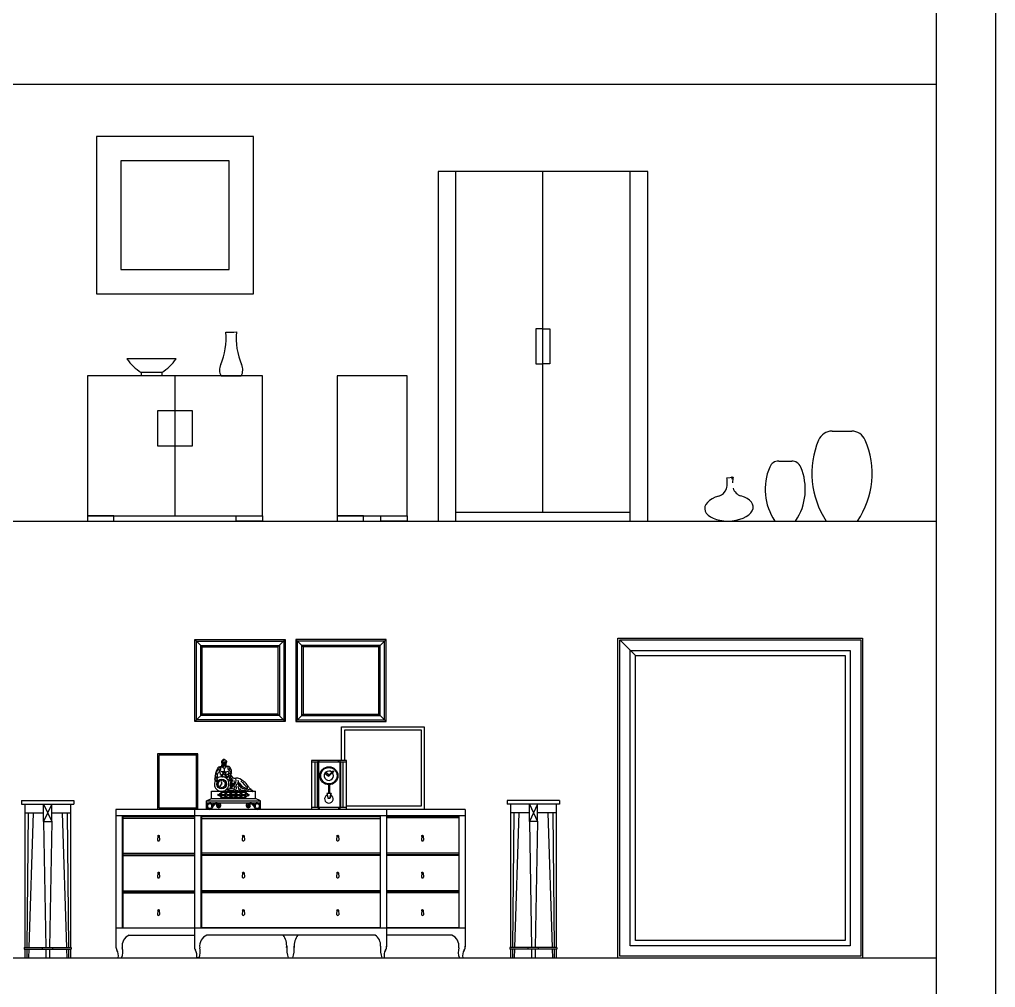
# Model space of a CAD drawing. Header units: inches. Extents: x 6.9 to 49.4, y 11.8 to 36.5.
# Drawn here: x 43.78 to 49.37, y 24.76 to 30.29 of the extents above; entities that cross this region are included whole.
import ezdxf

# ---------------------------------------------------------------- set-up
doc = ezdxf.new("R2010")
doc.units = ezdxf.units.IN
doc.header["$MEASUREMENT"] = 0
doc.layers.add('1', color=1, linetype='Continuous')
doc.layers.add('kadrbm', color=4, linetype='Continuous')

# ---------------------------------------------------------------- blocks, each defined once
blk = doc.blocks.new('kadrbm')
at = {"layer": 'kadrbm', "color": 4}
blk.add_lwpolyline([(0, 0), (0, 24.7972), (21, 24.7972), (21, 0), (0, 0)], close=True, dxfattribs=at)
blk.add_lwpolyline([(20.6631, 0.3257), (20.6631, 24.4603), (0.3369, 24.4603), (0.3369, 0.3257), (20.6631, 0.3257)], dxfattribs=at)

msp = doc.modelspace()

# ---------------------------------------------------------------- linework, layer by layer
at = {"layer": '1'}
for p, q in [((28.702, 29.9239), (49.0282, 29.9239)), ((47.3745, 29.4239), (46.1745, 29.4239)), ((46.1745, 29.4239), (46.1745, 27.4239)), ((46.2745, 29.4239), (46.2745, 27.4239)), ((47.2745, 27.4239), (47.2745, 29.4239)), ((47.3745, 27.4239), (47.3745, 29.4239)), ((44.6753, 28.3524), (44.3935, 28.3524)), ((44.5929, 28.2734), (44.4759, 28.2734)), ((44.4759, 28.2734), (44.4759, 28.2539)), ((44.5929, 28.2734), (44.5929, 28.2539)), ((44.5929, 28.2539), (44.4759, 28.2539)), ((44.9328, 28.2539), (45.0475, 28.2539)), ((48.4301, 27.9384), (48.5421, 27.9384)), ((48.1242, 27.7669), (48.1989, 27.7669)), ((47.8279, 27.671), (47.8629, 27.6747)), ((47.8554, 27.6789), (47.8554, 27.6639)), ((46.2745, 27.4739), (47.2745, 27.4739)), ((28.702, 27.4239), (49.0282, 27.4239)), ((46.1745, 27.4239), (47.3745, 27.4239)), ((44.7829, 26.7456), (45.2999, 26.7456)), ((44.7829, 26.2773), (44.7829, 26.7456)), ((44.825, 26.7036), (44.7829, 26.7456)), ((44.7913, 26.7372), (45.2915, 26.7372)), ((44.7913, 26.2857), (44.7913, 26.7372)), ((44.8166, 26.712), (45.2663, 26.712)), ((44.8166, 26.3109), (44.8166, 26.712)), ((44.825, 26.7036), (45.2579, 26.7036)), ((44.825, 26.3193), (44.825, 26.7036)), ((45.2579, 26.7036), (45.2999, 26.7456)), ((45.2579, 26.7036), (45.2579, 26.3193)), ((45.2663, 26.712), (45.2663, 26.3109)), ((45.2915, 26.7372), (45.2915, 26.2857)), ((45.2999, 26.7456), (45.2999, 26.2773)), ((45.8769, 26.7456), (45.36, 26.7456)), ((45.36, 26.7456), (45.36, 26.2773)), ((45.402, 26.7036), (45.36, 26.7456)), ((45.8685, 26.7372), (45.3684, 26.7372)), ((45.3684, 26.7372), (45.3684, 26.2857)), ((45.8433, 26.712), (45.3936, 26.712)), ((45.3936, 26.712), (45.3936, 26.3109)), ((45.8349, 26.7036), (45.402, 26.7036)), ((45.402, 26.7036), (45.402, 26.3193)), ((45.8349, 26.7036), (45.8769, 26.7456)), ((45.8349, 26.3193), (45.8349, 26.7036)), ((45.8433, 26.3109), (45.8433, 26.712)), ((45.8685, 26.2857), (45.8685, 26.7372)), ((45.8769, 26.2773), (45.8769, 26.7456)), ((47.3041, 26.6539), (47.2141, 26.7439)), ((44.825, 26.3193), (44.7829, 26.2773)), ((45.2579, 26.3193), (44.825, 26.3193)), ((45.2579, 26.3193), (45.2999, 26.2773)), ((45.402, 26.3193), (45.36, 26.2773)), ((45.402, 26.3193), (45.8349, 26.3193)), ((45.8349, 26.3193), (45.8769, 26.2773)), ((45.2999, 26.2773), (44.7829, 26.2773)), ((45.2915, 26.2857), (44.7913, 26.2857)), ((45.2663, 26.3109), (44.8166, 26.3109)), ((45.36, 26.2773), (45.8769, 26.2773)), ((45.3684, 26.2857), (45.8685, 26.2857)), ((45.3936, 26.3109), (45.8433, 26.3109)), ((45.6225, 26.0541), (45.6225, 26.2466)), ((45.6225, 26.2466), (46.095, 26.2466)), ((45.64, 26.0541), (45.64, 26.2291)), ((45.64, 26.2291), (46.0775, 26.2291)), ((46.0775, 26.2291), (46.0775, 25.7916)), ((46.095, 26.2466), (46.095, 25.7741)), ((44.7991, 26.0918), (44.5679, 26.0918)), ((44.5679, 26.0918), (44.5679, 25.7745)), ((44.569, 26.0907), (44.569, 25.7756)), ((44.798, 25.7756), (44.798, 26.0907)), ((44.7991, 25.7745), (44.7991, 26.0918)), ((44.7914, 26.0841), (44.5755, 26.0841)), ((44.5766, 26.083), (44.5766, 25.7833)), ((44.7914, 25.7822), (44.7914, 26.0841)), ((44.937, 26.0396), (44.9401, 26.0367)), ((44.949, 26.0406), (44.9496, 26.0402)), ((44.9609, 26.0453), (44.962, 26.0415)), ((45.6496, 26.0541), (45.4496, 26.0541)), ((45.4496, 26.0541), (45.4496, 25.7741)), ((45.6496, 26.0437), (45.4496, 26.0437)), ((45.47, 26.0437), (45.47, 25.7844)), ((45.4831, 26.0437), (45.4831, 25.7844)), ((45.4874, 26.0437), (45.4874, 26.0541)), ((45.49, 26.0437), (45.49, 25.7844)), ((45.4943, 26.0437), (45.4943, 26.0541)), ((45.6049, 26.0437), (45.6049, 26.0541)), ((45.6118, 26.0541), (45.6118, 25.7741)), ((45.6162, 26.0437), (45.6162, 25.7844)), ((45.6292, 26.0437), (45.6292, 25.7844)), ((45.6496, 25.7741), (45.6496, 26.0541)), ((44.9551, 26.0258), (44.9473, 26.0288)), ((44.9551, 26.0258), (44.9599, 26.0262)), ((45.5304, 25.9872), (45.5256, 25.9813)), ((45.5256, 25.9813), (45.5472, 25.9637)), ((45.552, 25.9696), (45.5304, 25.9872)), ((45.5746, 25.9945), (45.5481, 25.9682)), ((45.5512, 25.9651), (45.5777, 25.9913)), ((45.5777, 25.9913), (45.5746, 25.9945)), ((44.9046, 25.9374), (44.9046, 25.9352)), ((44.9077, 25.9384), (44.9059, 25.9401)), ((44.9059, 25.9401), (44.9063, 25.9358)), ((44.9108, 25.9457), (44.913, 25.9429)), ((44.9373, 25.9697), (44.9334, 25.9695)), ((44.9396, 25.9677), (44.9335, 25.9677)), ((44.9357, 25.9657), (44.9396, 25.9677)), ((44.9438, 25.9615), (44.9405, 25.9601)), ((44.9606, 25.9705), (44.9558, 25.9703)), ((45.5472, 25.9637), (45.552, 25.9696)), ((45.5481, 25.9682), (45.5512, 25.9651)), ((44.8785, 25.8774), (45.1287, 25.8774)), ((44.8785, 25.8355), (44.8785, 25.8774)), ((44.9934, 25.8796), (44.9931, 25.878)), ((44.994, 25.8796), (44.9933, 25.8811)), ((44.9933, 25.8811), (44.9934, 25.8796)), ((44.9942, 25.8781), (44.9941, 25.8794)), ((44.9956, 25.881), (44.9958, 25.8791)), ((44.9972, 25.8791), (44.9956, 25.881)), ((44.9958, 25.8791), (44.9957, 25.8773)), ((44.9973, 25.8781), (44.9972, 25.8791)), ((44.998, 25.8807), (44.9989, 25.879)), ((44.9996, 25.8799), (44.998, 25.8807)), ((44.9989, 25.879), (44.999, 25.8783)), ((45.0007, 25.878), (44.9996, 25.8799)), ((45.0006, 25.8808), (45.0016, 25.8796)), ((45.0021, 25.8801), (45.0006, 25.8808)), ((45.003, 25.8785), (45.0021, 25.8801)), ((45.0046, 25.8782), (45.0039, 25.878)), ((45.0047, 25.8806), (45.0051, 25.8792)), ((45.1014, 25.8784), (45.1013, 25.8797)), ((45.1031, 25.8793), (45.1027, 25.8777)), ((45.1037, 25.8793), (45.103, 25.8808)), ((45.103, 25.8808), (45.1031, 25.8793)), ((45.1038, 25.8777), (45.1037, 25.879)), ((45.1054, 25.8786), (45.1052, 25.8769)), ((45.1068, 25.8785), (45.1054, 25.8806)), ((45.1054, 25.8806), (45.1054, 25.8786)), ((45.1122, 25.8812), (45.1062, 25.8841)), ((45.1069, 25.8776), (45.1068, 25.8785)), ((45.1093, 25.8792), (45.1077, 25.8801)), ((45.1077, 25.8801), (45.1085, 25.8784)), ((45.1085, 25.8784), (45.1086, 25.8776)), ((45.1103, 25.8773), (45.1093, 25.8792)), ((45.1118, 25.8793), (45.1104, 25.8801)), ((45.1104, 25.8801), (45.1112, 25.8788)), ((45.1126, 25.8777), (45.1118, 25.8793)), ((45.1141, 25.8773), (45.1135, 25.8771)), ((45.1144, 25.8796), (45.1148, 25.8783)), ((45.1287, 25.8355), (45.1287, 25.8774)), ((45.5466, 25.915), (45.5466, 25.8639)), ((45.5526, 25.915), (45.5526, 25.8639)), ((43.7899, 25.8241), (44.0899, 25.8241)), ((43.7899, 25.8241), (43.7899, 25.8041)), ((44.0899, 25.8241), (44.0899, 25.8041)), ((44.8486, 25.8233), (44.8785, 25.8355)), ((44.8486, 25.8233), (45.1586, 25.8233)), ((44.8486, 25.7741), (44.8486, 25.8233)), ((44.8486, 25.8116), (45.1586, 25.8116)), ((44.8785, 25.8355), (45.1287, 25.8355)), ((44.9313, 25.8586), (44.9551, 25.8586)), ((44.9314, 25.8536), (44.9552, 25.8536)), ((44.9648, 25.8586), (44.9839, 25.8586)), ((44.9648, 25.8536), (44.984, 25.8536)), ((44.989, 25.8586), (45.0175, 25.8586)), ((44.9891, 25.8536), (45.0174, 25.8536)), ((45.0224, 25.8536), (45.0417, 25.8536)), ((45.0226, 25.8586), (45.0416, 25.8586)), ((45.0513, 25.8536), (45.0751, 25.8536)), ((45.0514, 25.8586), (45.0752, 25.8586)), ((45.1586, 25.8233), (45.1287, 25.8355)), ((45.1586, 25.7741), (45.1586, 25.8233)), ((45.5619, 25.8639), (45.5373, 25.8639)), ((45.5373, 25.8639), (45.5448, 25.8356)), ((45.5545, 25.8356), (45.5448, 25.8356)), ((45.5593, 25.8619), (45.5525, 25.8361)), ((45.5619, 25.8639), (45.5545, 25.8356)), ((46.8699, 25.8241), (46.5699, 25.8241)), ((46.5699, 25.8241), (46.5699, 25.8041)), ((46.8699, 25.8241), (46.8699, 25.8041)), ((43.7899, 25.8041), (44.0899, 25.8041)), ((43.8099, 25.8041), (43.8099, 24.9841)), ((43.8099, 25.7541), (43.917, 25.7541)), ((43.829, 25.7541), (43.8207, 24.9841)), ((43.8571, 25.7541), (43.8323, 24.9841)), ((43.917, 25.7041), (43.917, 25.8041)), ((43.9629, 25.8041), (43.917, 25.7041)), ((43.917, 25.8041), (43.9629, 25.7041)), ((43.9629, 25.7041), (43.9629, 25.8041)), ((43.9629, 25.7541), (44.0699, 25.7541)), ((44.0227, 25.7541), (44.0475, 24.9841)), ((44.0509, 25.7541), (44.0591, 24.9841)), ((44.0699, 25.8041), (44.0699, 24.9841)), ((46.3299, 25.7741), (44.3299, 25.7741)), ((44.3299, 25.7741), (44.3299, 24.9876)), ((44.5755, 25.7822), (44.7914, 25.7822)), ((44.7799, 25.7741), (44.7799, 24.9876)), ((45.6496, 25.7844), (45.4496, 25.7844)), ((45.4874, 25.7844), (45.4874, 25.7741)), ((45.4943, 25.7844), (45.4943, 25.7741)), ((45.6049, 25.7844), (45.6049, 25.7741)), ((46.0775, 25.7916), (45.6496, 25.7916)), ((45.8799, 25.7741), (45.8799, 24.9876)), ((46.3299, 25.7741), (46.3299, 24.9876)), ((46.8699, 25.8041), (46.5699, 25.8041)), ((46.5899, 25.8041), (46.5899, 24.9841)), ((46.697, 25.7541), (46.5899, 25.7541)), ((46.609, 25.7541), (46.6007, 24.9841)), ((46.6371, 25.7541), (46.6123, 24.9841)), ((46.697, 25.7041), (46.697, 25.8041)), ((46.697, 25.8041), (46.7429, 25.7041)), ((46.7429, 25.8041), (46.697, 25.7041)), ((46.7429, 25.7041), (46.7429, 25.8041)), ((46.8499, 25.7541), (46.7429, 25.7541)), ((46.8027, 25.7541), (46.8275, 24.9841)), ((46.8309, 25.7541), (46.8391, 24.9841)), ((46.8499, 25.8041), (46.8499, 24.9841)), ((43.917, 25.7041), (43.9287, 24.9841)), ((43.917, 25.7041), (43.9629, 25.7041)), ((43.9629, 25.7041), (43.9512, 24.9841)), ((46.3299, 25.7371), (44.3299, 25.7371)), ((44.3669, 25.7371), (44.3669, 25.0941)), ((44.3699, 25.7341), (44.3699, 25.0971)), ((44.3699, 25.7341), (44.7799, 25.7341)), ((44.7799, 25.7221), (44.3699, 25.7221)), ((44.8169, 25.7371), (44.8169, 25.0941)), ((44.8199, 25.7341), (44.8199, 25.0971)), ((44.8199, 25.7341), (45.8399, 25.7341)), ((44.8199, 25.7221), (45.8399, 25.7221)), ((45.8429, 25.7371), (45.8429, 25.0941)), ((45.8799, 25.7341), (46.2899, 25.7341)), ((46.2899, 25.7251), (45.8799, 25.7251)), ((46.2929, 25.7371), (46.2929, 25.0941)), ((46.697, 25.7041), (46.7087, 24.9841)), ((46.7429, 25.7041), (46.697, 25.7041)), ((46.7429, 25.7041), (46.7312, 24.9841)), ((44.5709, 25.6224), (44.569, 25.5972)), ((44.5789, 25.6224), (44.5808, 25.5975)), ((45.0559, 25.6224), (45.054, 25.5972)), ((45.0639, 25.6224), (45.0658, 25.5975)), ((45.5959, 25.6224), (45.594, 25.5975)), ((45.6039, 25.6224), (45.6058, 25.5972)), ((46.0809, 25.6224), (46.079, 25.5975)), ((46.0889, 25.6224), (46.0908, 25.5972)), ((44.3699, 25.5227), (44.7799, 25.5227)), ((44.3699, 25.5137), (44.7799, 25.5137)), ((44.3699, 25.5107), (44.7799, 25.5107)), ((45.8399, 25.5227), (44.8199, 25.5227)), ((45.8399, 25.5137), (44.8199, 25.5137)), ((45.8399, 25.5107), (44.8199, 25.5107)), ((46.2899, 25.5227), (45.8799, 25.5227)), ((46.2899, 25.5137), (45.8799, 25.5137)), ((46.2899, 25.5107), (45.8799, 25.5107)), ((44.5709, 25.4111), (44.569, 25.3858)), ((44.5789, 25.4111), (44.5808, 25.3862)), ((45.0559, 25.4111), (45.054, 25.3858)), ((45.0639, 25.4111), (45.0658, 25.3862)), ((45.5959, 25.4111), (45.594, 25.3862)), ((45.6039, 25.4111), (45.6058, 25.3858)), ((46.0809, 25.4111), (46.079, 25.3862)), ((46.0889, 25.4111), (46.0908, 25.3858)), ((44.3699, 25.3084), (44.7799, 25.3084)), ((45.8399, 25.3084), (44.8199, 25.3084)), ((46.2899, 25.3084), (45.8799, 25.3084)), ((44.3699, 25.2994), (44.7799, 25.2994)), ((44.3699, 25.2964), (44.7799, 25.2964)), ((45.8399, 25.2994), (44.8199, 25.2994)), ((45.8399, 25.2964), (44.8199, 25.2964)), ((46.2899, 25.2994), (45.8799, 25.2994)), ((46.2899, 25.2964), (45.8799, 25.2964)), ((44.5709, 25.1967), (44.569, 25.1715)), ((44.5789, 25.1967), (44.5808, 25.1719)), ((45.0559, 25.1967), (45.054, 25.1715)), ((45.0639, 25.1967), (45.0658, 25.1719)), ((45.5959, 25.1967), (45.594, 25.1719)), ((45.6039, 25.1967), (45.6058, 25.1715)), ((46.0809, 25.1967), (46.079, 25.1719)), ((46.0889, 25.1967), (46.0908, 25.1715)), ((46.3299, 25.0941), (44.3299, 25.0941)), ((44.3699, 25.0971), (44.7799, 25.0971)), ((45.8399, 25.0971), (44.8199, 25.0971)), ((46.2899, 25.0971), (45.8799, 25.0971)), ((44.407, 25.0541), (44.7799, 25.0541)), ((45.8148, 25.0541), (44.8508, 25.0541)), ((46.2528, 25.0541), (45.8799, 25.0541)), ((43.8049, 24.9841), (44.0749, 24.9841)), ((43.8049, 24.9841), (43.8049, 24.9741)), ((43.8049, 24.9741), (44.0749, 24.9741)), ((43.8099, 24.9741), (43.8099, 24.9241)), ((43.8206, 24.9741), (43.8199, 24.9241)), ((43.8319, 24.9741), (43.8299, 24.9241)), ((43.9099, 24.9741), (43.9099, 24.9841)), ((43.9289, 24.9741), (43.9299, 24.9241)), ((43.951, 24.9741), (43.9499, 24.9241)), ((43.9699, 24.9741), (43.9699, 24.9841)), ((44.0479, 24.9741), (44.0499, 24.9241)), ((44.0593, 24.9741), (44.0599, 24.9241)), ((44.0699, 24.9741), (44.0699, 24.9241)), ((44.0749, 24.9841), (44.0749, 24.9741)), ((46.8549, 24.9841), (46.5849, 24.9841)), ((46.5849, 24.9841), (46.5849, 24.9741)), ((46.8549, 24.9741), (46.5849, 24.9741)), ((46.5899, 24.9741), (46.5899, 24.9241)), ((46.6006, 24.9741), (46.5999, 24.9241)), ((46.6119, 24.9741), (46.6099, 24.9241)), ((46.6899, 24.9741), (46.6899, 24.9841)), ((46.7089, 24.9741), (46.7099, 24.9241)), ((46.731, 24.9741), (46.7299, 24.9241)), ((46.7499, 24.9741), (46.7499, 24.9841)), ((46.8279, 24.9741), (46.8299, 24.9241)), ((46.8393, 24.9741), (46.8399, 24.9241)), ((46.8499, 24.9741), (46.8499, 24.9241)), ((46.8549, 24.9841), (46.8549, 24.9741)), ((28.702, 24.9239), (49.0282, 24.9239)), ((44.8068, 24.9241), (44.7932, 24.9239))]:
    msp.add_line(p, q, dxfattribs=at)
for points in [[(44.2187, 28.7239), (45.1187, 28.7239), (45.1187, 29.6239), (44.2187, 29.6239)], [(44.3587, 28.8639), (44.9787, 28.8639), (44.9787, 29.4839), (44.3587, 29.4839)], [(46.7345, 28.3239), (46.7745, 28.3239), (46.7745, 28.5239), (46.7345, 28.5239)], [(46.8145, 28.3239), (46.7745, 28.3239), (46.7745, 28.5239), (46.8145, 28.5239)], [(44.1687, 27.4539), (45.1687, 27.4539), (45.1687, 28.2539), (44.1687, 28.2539)], [(45.9978, 28.2539), (45.5978, 28.2539), (45.5978, 27.4539), (45.9978, 27.4539)], [(44.5687, 27.8539), (44.7687, 27.8539), (44.7687, 28.0539), (44.5687, 28.0539)], [(44.1687, 27.4239), (44.3187, 27.4239), (44.3187, 27.4539), (44.1687, 27.4539)], [(45.1687, 27.4239), (45.0187, 27.4239), (45.0187, 27.4539), (45.1687, 27.4539)], [(45.5978, 27.4239), (45.7478, 27.4239), (45.7478, 27.4539), (45.5978, 27.4539)], [(45.9978, 27.4239), (45.8478, 27.4239), (45.8478, 27.4539), (45.9978, 27.4539)], [(44.9171, 25.9186), (44.9161, 25.9204), (44.9141, 25.9204), (44.9131, 25.9186), (44.9141, 25.9169), (44.9161, 25.9169)], [(44.9193, 25.928), (44.9193, 25.93), (44.9176, 25.931), (44.9159, 25.93), (44.9159, 25.928), (44.9176, 25.927)], [(44.9259, 25.9351), (44.9269, 25.9368), (44.9259, 25.9385), (44.9239, 25.9385), (44.9229, 25.9368), (44.9239, 25.9351)], [(44.9352, 25.9378), (44.9369, 25.9388), (44.9369, 25.9408), (44.9352, 25.9418), (44.9335, 25.9408), (44.9335, 25.9388)], [(44.9446, 25.9356), (44.9466, 25.9356), (44.9476, 25.9374), (44.9466, 25.9391), (44.9446, 25.9391), (44.9436, 25.9374)], [(44.9516, 25.929), (44.9533, 25.928), (44.9551, 25.929), (44.9551, 25.931), (44.9533, 25.932), (44.9516, 25.931)], [(44.9544, 25.9198), (44.9554, 25.9181), (44.9574, 25.9181), (44.9584, 25.9198), (44.9574, 25.9215), (44.9554, 25.9215)], [(44.9199, 25.9094), (44.9182, 25.9104), (44.9164, 25.9094), (44.9164, 25.9074), (44.9182, 25.9064), (44.9199, 25.9074)], [(44.9269, 25.9028), (44.9249, 25.9028), (44.9239, 25.901), (44.9249, 25.8993), (44.9269, 25.8993), (44.9279, 25.901)], [(44.9363, 25.9006), (44.9346, 25.8996), (44.9346, 25.8976), (44.9363, 25.8966), (44.9381, 25.8976), (44.9381, 25.8996)], [(44.9456, 25.9033), (44.9446, 25.9016), (44.9456, 25.8999), (44.9476, 25.8999), (44.9486, 25.9016), (44.9476, 25.9033)], [(44.9522, 25.9104), (44.9522, 25.9084), (44.9539, 25.9074), (44.9556, 25.9084), (44.9556, 25.9104), (44.9539, 25.9114)]]:
    msp.add_lwpolyline(points, close=True, dxfattribs=at)
for points in [[(46.7745, 27.4739), (46.7745, 29.4239)], [(44.6687, 28.2539), (44.6687, 27.4539)], [(47.2041, 24.9239), (47.2041, 26.7539), (48.6041, 26.7539), (48.6041, 24.9239)], [(48.5941, 24.9339), (47.2141, 24.9339), (47.2141, 26.7439), (48.5941, 26.7439), (48.5941, 24.9339)], [(48.5341, 24.9939), (47.2741, 24.9939), (47.2741, 26.6839), (48.5341, 26.6839), (48.5341, 24.9939)], [(48.5041, 25.0239), (47.3041, 25.0239), (47.3041, 26.6539), (48.5041, 26.6539), (48.5041, 25.0239)]]:
    msp.add_lwpolyline(points, dxfattribs=at)
msp.add_lwpolyline([(45.0211, 28.5065, 0.131083), (45.0498, 28.3187)], format="xyb", dxfattribs=at)
for centre, radius in [((44.9558, 26.0388), 0.00068), ((44.9613, 26.0391), 0.00068), ((45.5496, 25.9666), 0.0516), ((45.5496, 25.9666), 0.0466), ((44.9358, 25.9192), 0.0282), ((44.9358, 25.9192), 0.0262), ((44.9358, 25.9192), 0.00142), ((45.0032, 25.8565), 0.0194), ((45.0032, 25.8565), 0.0144), ((45.0609, 25.8565), 0.0194), ((44.5749, 25.6224), 0.00402), ((45.0599, 25.6224), 0.00402), ((45.5999, 25.6224), 0.00402), ((46.0849, 25.6224), 0.00402), ((44.5749, 25.4111), 0.00402), ((45.0599, 25.4111), 0.00402), ((45.5999, 25.4111), 0.00402), ((46.0849, 25.4111), 0.00402), ((44.5749, 25.1967), 0.00402), ((45.0599, 25.1967), 0.00402), ((45.5999, 25.1967), 0.00402), ((46.0849, 25.1967), 0.00402)]:
    msp.add_circle(centre, radius, dxfattribs=at)
for centre, radius, start, end in [((44.5928, 28.4664), 0.3685, 336.3704, 5.8758), ((44.9664, 29.1348), 0.6307, 269.3686, 274.9799), ((44.633, 28.5198), 0.2922, 214.9358, 237.4604), ((44.4357, 28.5198), 0.2922, 302.5396, 325.0642), ((44.9919, 28.2885), 0.0685, 153.8185, 210.2796), ((44.9884, 28.2885), 0.0685, 329.7204, 26.1815), ((48.4301, 27.8542), 0.0841, 90, 156.8549), ((48.5421, 27.8542), 0.0841, 23.1451, 90), ((48.8003, 27.696), 0.4867, 156.8549, 213.9903), ((48.172, 27.696), 0.4867, 326.0097, 23.1451), ((48.1242, 27.7108), 0.0561, 90, 156.8549), ((48.1989, 27.7108), 0.0561, 23.1451, 90), ((48.371, 27.6053), 0.3245, 156.8549, 213.9903), ((47.9521, 27.6053), 0.3245, 326.0097, 23.1451), ((47.2414, 27.6106), 0.5896, 3.2482, 5.8758), ((48.449, 27.6106), 0.5896, 173.7579, 176.8464), ((47.7645, 27.6284), 0.064, 285.635, 341.4289), ((47.7342, 27.6386), 0.096, 341.4289, 3.2482), ((47.9253, 27.6292), 0.064, 195.5612, 254.3835), ((44.8951, 26.0382), 0.0435, 330.9983, 355.4527), ((44.896, 26.0339), 0.0434, 334.1797, 1.669), ((44.9501, 26.045), 0.0145, 90.1651, 222.4661), ((44.8823, 26.0354), 0.0578, 339.2081, 1.278), ((44.9518, 26.0396), 0.0148, 101.4263, 182.5158), ((44.9638, 26.012), 0.0342, 84.6581, 139.431), ((44.8635, 26.0354), 0.0777, 344.318, 1.4574), ((44.8656, 26.0351), 0.0777, 344.318, 3.1133), ((44.9457, 26.0373), 0.0019, 122.3391, 247.2313), ((44.9494, 26.0539), 0.00676, 1.5658, 140.4876), ((44.9447, 26.0374), 0.00159, 269.9859, 83.6476), ((44.9467, 26.036), 0.0019, 122.3391, 92.3502), ((44.9479, 26.0333), 0.00252, 141.4413, 242.2203), ((44.949, 26.0351), 0.00297, 160.5446, 227.5497), ((44.9532, 26.0427), 0.0104, 228.7029, 246.1381), ((44.9493, 26.0352), 0.0019, 122.3391, 247.2313), ((44.9496, 26.038), 0.00159, 131.7518, 247.1884), ((44.9503, 26.0312), 0.0019, 122.3391, 92.3502), ((44.9544, 26.027), 0.0146, 82.9789, 111.6968), ((44.9527, 26.0326), 0.00831, 62.4908, 112.5186), ((44.9515, 26.0423), 0.00402, 278.0308, 303.2538), ((44.955, 26.0521), 0.014, 258.2981, 273.5401), ((44.9554, 26.0365), 0.00303, 81.9625, 124.3218), ((44.9646, 26.0612), 0.0214, 246.8742, 250.1453), ((44.9517, 26.0411), 0.0145, 19.2971, 70.991), ((44.9581, 26.0346), 0.000695, 87.6426, 208.6844), ((44.9581, 26.0349), 0.000911, 224.6063, 315.0802), ((44.9676, 26.0345), 0.0098, 167.0457, 176.2037), ((44.9745, 26.0438), 0.0169, 192.0406, 205.3552), ((44.915, 26.0195), 0.0486, 20.8709, 25.5867), ((44.9596, 26.0317), 0.00268, 84.6991, 108.0009), ((44.9499, 26.0602), 0.0214, 295.7383, 299.0095), ((44.9609, 26.0368), 0.00303, 81.9625, 120.2342), ((44.964, 26.0333), 0.00831, 103.3785, 123.3928), ((44.9605, 26.0524), 0.014, 267.0184, 273.5401), ((44.9597, 26.0338), 0.000606, 34.6253, 78.2981), ((44.9635, 26.0273), 0.0146, 96.2203, 102.9048), ((44.9363, 26.0376), 0.0262, 338.7651, 356.1724), ((44.9603, 26.0345), 0.00104, 338.7888, 18.4767), ((44.9587, 26.0365), 0.00387, 349.4834, 35.6274), ((44.9719, 26.04), 0.00999, 171.8365, 183.6661), ((44.9456, 25.9725), 0.0459, 159.9921, 179.5969), ((44.9417, 25.977), 0.0401, 151.735, 169.7698), ((44.9379, 25.9748), 0.0343, 135.2609, 165.9542), ((44.9082, 25.9803), 0.00363, 175.9839, 308.6942), ((44.8231, 26.0594), 0.1046, 322.7037, 326.9274), ((44.9297, 25.9692), 0.0207, 156.3297, 182.7907), ((44.8797, 26.0092), 0.0457, 311.3494, 334.1774), ((44.9247, 26.0033), 0.0139, 88.913, 195.3352), ((44.9076, 26.015), 0.0145, 293.4708, 323.3116), ((44.9108, 26.0054), 0.0099, 343.6065, 19.5248), ((44.9402, 26.0043), 0.0201, 184.7873, 220.4158), ((44.9211, 26.0147), 0.00309, 266.992, 326.1539), ((44.9391, 26.0111), 0.0186, 205.7227, 232.4954), ((44.9212, 26.0227), 0.0101, 283.869, 309.9013), ((44.9471, 25.9886), 0.0229, 174.5269, 207.6379), ((44.8869, 26.0146), 0.0448, 327.4677, 4.2033), ((44.9147, 26.0822), 0.0658, 278.9473, 290.2336), ((44.9311, 25.9953), 0.00735, 213.5521, 214.8618), ((44.986, 26.0015), 0.0637, 200.5703, 213.324), ((44.9289, 26.0162), 0.00084, 3.3926, 156.268), ((44.9461, 26.2001), 0.1846, 264.9379, 265.5216), ((44.9437, 26.0184), 0.0286, 242.8421, 280.4964), ((44.9454, 25.973), 0.0122, 65.2703, 121.4671), ((44.9511, 26.0215), 0.0118, 189.6419, 358.4214), ((44.945, 25.9684), 0.00963, 71.8948, 121.5141), ((44.9233, 26.0186), 0.0191, 347.5053, 9.2282), ((44.9718, 26.0309), 0.0284, 184.2372, 210.5508), ((44.9478, 26.0277), 0.00111, 177.5428, 92.4089), ((44.9516, 26.0281), 0.00297, 160.5446, 227.5497), ((44.9509, 26.0265), 0.00111, 177.5428, 92.4089), ((44.9094, 26.0006), 0.0428, 347.773, 7.2438), ((44.9551, 25.9704), 0.00755, 41.1661, 119.9245), ((44.9544, 26.0266), 0.00297, 160.5446, 227.5497), ((44.9554, 25.9743), 0.00755, 41.1661, 119.9245), ((44.9556, 25.9702), 0.0148, 64.411, 102.507), ((44.9555, 26.0269), 0.00111, 177.5428, 92.4089), ((44.9613, 26.0077), 0.0184, 248.9858, 306.3939), ((44.9632, 26.0122), 0.0198, 103.0347, 114.4796), ((44.9563, 26.0265), 0.00111, 177.5428, 92.4089), ((44.957, 26.0433), 0.0136, 263.8435, 278.027), ((44.9601, 25.9841), 0.0465, 91.3538, 95.2891), ((44.9153, 26.0157), 0.0433, 2.2608, 13.445), ((44.9591, 26.0319), 0.000443, 221.127, 329.5254), ((44.9601, 26.0272), 0.00111, 177.5428, 105.8147), ((44.9769, 26.0862), 0.0658, 254.1988, 265.4301), ((44.9581, 26.0281), 0.00263, 312.9753, 3.881), ((44.9612, 26.026), 0.00111, 177.5428, 92.4089), ((44.9956, 26.0145), 0.0252, 170.1522, 220.7162), ((44.9448, 26.2), 0.1846, 278.0559, 279.2491), ((44.973, 26.0068), 0.0139, 349.0422, 95.4644), ((45.0086, 25.9773), 0.035, 144.4558, 195.8313), ((44.9753, 26.0179), 0.00084, 27.919, 180.7944), ((44.9989, 25.9733), 0.0235, 155.1276, 177.7835), ((44.9834, 25.9964), 0.00687, 106.12, 166.5581), ((44.9891, 26.0197), 0.0145, 221.0658, 250.9065), ((44.9527, 25.9817), 0.0343, 335.7159, 6.4091), ((45.0003, 25.9958), 0.0145, 184.9698, 214.8105), ((44.9511, 25.9858), 0.0401, 331.9003, 349.9351), ((44.9722, 25.9952), 0.0196, 331.666, 40.6486), ((45.0955, 25.9892), 0.1046, 181.354, 185.5777), ((45.5496, 25.9666), 0.0266, 149.0484, 39.9334), ((45.5496, 25.9666), 0.0266, 49.4887, 132.6307), ((44.9358, 25.9192), 0.0418, 151.4306, 129.306), ((44.9007, 25.9455), 0.00421, 170.3838, 208.922), ((44.8738, 25.951), 0.0233, 348.1205, 358.6295), ((57.2087, 23.616), 12.5308, 169.23115, 169.26929), ((44.8865, 25.9362), 0.0128, 16.8252, 34.8832), ((45.0227, 25.9499), 0.1251, 173.1613, 178.9108), ((44.907, 25.9676), 0.00897, 143.9723, 196.7763), ((44.8921, 25.9589), 0.00874, 17.4573, 44.1869), ((44.9011, 25.9403), 0.00228, 191.0725, 266.1456), ((44.887, 25.9283), 0.0198, 27.3677, 51.8152), ((44.9652, 25.9685), 0.0652, 186.1685, 196.6923), ((44.9145, 25.9443), 0.014, 186.852, 199.8994), ((44.9101, 25.9527), 0.0173, 237.9577, 245.358), ((44.9006, 25.9368), 0.00278, 38.1547, 74.9551), ((44.902, 25.9377), 0.00119, 319.8586, 42.6067), ((44.9052, 25.9361), 0.00116, 235.5445, 334.1201), ((44.9162, 25.9479), 0.0099, 209.1862, 241.8551), ((44.9222, 25.9494), 0.0159, 203.4896, 222.7926), ((44.9358, 25.9694), 0.0419, 227.7544, 230.7469), ((44.9245, 25.9486), 0.0175, 153.0681, 157.1882), ((44.8952, 25.9469), 0.0157, 355.5092, 32.6317), ((44.9982, 25.9318), 0.0927, 161.3237, 165.4056), ((44.8918, 25.9685), 0.02, 329.4199, 18.6559), ((44.8565, 25.9022), 0.0677, 34.1421, 39.1943), ((44.909, 25.9382), 0.0013, 283.579, 13.9263), ((44.9115, 25.9429), 0.00156, 282.4415, 359.8764), ((44.9341, 25.9686), 0.00116, 130.8442, 229.4198), ((44.9585, 25.9306), 0.0419, 123.054, 126.0466), ((44.9351, 25.9644), 0.0013, 178.8787, 269.2259), ((44.9505, 25.9254), 0.016, 158.9929, 197.687), ((44.951, 25.926), 0.0403, 102.7617, 113.0927), ((44.9208, 25.9249), 0.016, 344.0907, 22.7848), ((44.9372, 25.9795), 0.00881, 269.0337, 305.8828), ((44.933, 25.989), 0.0198, 282.6674, 307.1148), ((44.9445, 25.9557), 0.0099, 104.4859, 137.1548), ((44.9507, 25.9605), 0.0173, 133.2573, 140.6577), ((44.9383, 25.9721), 0.00119, 215.1583, 297.9063), ((44.9154, 26.0251), 0.0677, 289.4418, 294.4939), ((44.996, 25.9888), 0.0601, 197.2931, 198.1449), ((44.941, 25.9723), 0.00228, 86.3721, 161.4453), ((44.9378, 25.9736), 0.00278, 293.4544, 330.2547), ((44.9409, 25.9616), 0.00156, 177.7411, 255.176), ((44.9415, 25.9583), 0.014, 82.1516, 95.1991), ((44.9116, 26.036), 0.0789, 291.4161, 291.636), ((44.9407, 25.9874), 0.0128, 272.1248, 290.1829), ((44.9489, 25.9764), 0.0157, 250.8089, 287.9313), ((44.9462, 25.9713), 0.00421, 65.6835, 104.2216), ((44.9583, 25.996), 0.0233, 243.4201, 253.9292), ((39.5696, 14.6574), 12.5308, 64.5308, 64.56894), ((44.9431, 25.9475), 0.0175, 48.3677, 52.4878), ((44.9612, 26.0064), 0.0462, 261.9314, 278.5356), ((44.9566, 25.9674), 0.000599, 220.1781, 57.1062), ((44.9652, 26.0251), 0.061, 264.9197, 281.0946), ((44.9735, 25.9459), 0.0278, 107.5678, 117.6989), ((44.9761, 25.9424), 0.0319, 93.5735, 118.4291), ((44.9785, 25.9456), 0.0145, 84.9682, 157.4027), ((44.9607, 26.7304), 0.7697, 270.5513, 271.8113), ((44.9616, 25.9694), 0.0137, 351.9195, 353.0212), ((44.9655, 25.9619), 0.0285, 289.8066, 344.0966), ((45.0056, 25.9313), 0.032, 117.3009, 160.4098), ((44.9917, 25.9728), 0.0162, 187.644, 201.0378), ((44.9798, 25.9701), 0.00415, 274.9294, 4.7067), ((45.0839, 25.9049), 0.1011, 152.8181, 178.3594), ((44.5218, 26.0797), 0.4968, 338.6689, 344.4331), ((44.9386, 25.935), 0.0629, 316.9187, 352.2692), ((44.9417, 25.9762), 0.0459, 340.7548, 353.242), ((45.0133, 25.9774), 0.0254, 194.1101, 273.8611), ((44.974, 25.9291), 0.035, 302.4832, 17.115), ((44.9767, 25.9389), 0.0417, 311.7418, 16.1352), ((45.0202, 25.9028), 0.0496, 53.345, 107.4259), ((45.0607, 25.9034), 0.0429, 156.267, 196.9947), ((45.0728, 25.9409), 0.0487, 196.3931, 277.7348), ((45.0941, 25.9491), 0.0668, 187.3713, 238.7677), ((45.093, 25.9581), 0.0654, 209.4853, 263.1778), ((44.9865, 25.8404), 0.1204, 31.2701, 60.8488), ((45.1598, 26.0151), 0.1373, 214.0398, 237.692), ((44.9456, 25.8561), 0.0194, 7.2762, 352.484), ((44.9569, 25.8956), 0.0317, 134.4406, 162.2138), ((44.9056, 25.9289), 0.0317, 311.8723, 339.6455), ((44.9456, 25.8561), 0.0144, 190.1458, 170.1793), ((44.9744, 25.8565), 0.0194, 154.046, 173.7728), ((44.9744, 25.8565), 0.0194, 42.0513, 138.6643), ((44.9738, 25.9334), 0.0481, 254.9689, 275.4392), ((44.9744, 25.8565), 0.0144, 37.1946, 143.5324), ((44.9846, 25.8102), 0.0816, 57.9837, 103.8497), ((45.0282, 26.1125), 0.2324, 255.0146, 288.6511), ((44.9801, 25.8817), 0.00532, 159.3881, 236.4171), ((44.9721, 25.8832), 0.00326, 1.776, 20.0978), ((44.9923, 25.8676), 0.0106, 91.4603, 112.1508), ((44.9909, 25.8799), 0.000794, 4.6151, 26.6232), ((44.9927, 25.8788), 0.000904, 187.1949, 301.6539), ((44.9744, 25.8565), 0.0194, 6.2272, 26.6723), ((44.995, 25.8782), 0.000794, 184.6151, 6.693), ((45.0016, 25.8783), 0.000936, 193.6958, 307.5384), ((45.0002, 25.8781), 0.00205, 345.4186, 48.1128), ((44.9795, 25.9145), 0.0344, 313.746, 348.7351), ((45.0021, 25.879), 0.00299, 30.441, 42.8183), ((45.0044, 25.8789), 0.000794, 283.7698, 18.8978), ((45.0321, 25.8565), 0.0194, 333.3277, 173.6533), ((45.0321, 25.8565), 0.0144, 37.1946, 142.7202), ((45.0742, 25.9097), 0.0453, 183.8644, 223.4287), ((45.0583, 25.9055), 0.0236, 206.5073, 299.7451), ((45.0609, 25.8565), 0.0144, 8.5616, 348.589), ((45.0899, 25.882), 0.00532, 156.3995, 233.4284), ((45.082, 25.884), 0.00326, 358.7874, 17.1092), ((45.1114, 25.9168), 0.0261, 207.197, 250.017), ((45.0898, 25.8854), 0.00187, 38.4532, 59.5836), ((45.0877, 25.8643), 0.0271, 47.0712, 70.046), ((45.1375, 25.9604), 0.0807, 240.5951, 242.2213), ((45.1013, 25.8673), 0.0106, 88.4717, 109.1622), ((45.1005, 25.8797), 0.000794, 1.6265, 23.6346), ((45.1023, 25.8785), 0.000904, 184.2063, 298.6652), ((45.1045, 25.8778), 0.000794, 181.6265, 3.8282), ((45.1112, 25.8775), 0.000936, 190.7072, 304.5498), ((45.1098, 25.8774), 0.00205, 342.43, 45.1242), ((45.1117, 25.8783), 0.00299, 27.4524, 80.1388), ((45.114, 25.878), 0.000794, 280.7812, 15.9092), ((44.8674, 25.7928), 0.0188, 19.1404, 319.8745), ((44.9061, 25.7891), 0.0225, 91.9185, 139.5641), ((44.9061, 25.7755), 0.0361, 57.7119, 91.1233), ((44.9139, 25.8531), 0.00367, 72.6688, 112.3064), ((44.9139, 25.8599), 0.00367, 247.6936, 287.3312), ((44.9117, 25.8582), 0.0036, 333.1428, 26.8572), ((44.9147, 25.8585), 0.00138, 305.5124, 79.036), ((44.9117, 25.8548), 0.0036, 333.1428, 26.8572), ((44.9147, 25.8545), 0.00138, 280.964, 54.4876), ((44.9176, 25.8163), 0.0411, 78.0119, 92.9395), ((44.9176, 25.8967), 0.0411, 267.0605, 281.9881), ((44.9216, 25.8589), 0.0051, 230.9529, 332.4229), ((44.9228, 25.8538), 0.00348, 244.1332, 129.0195), ((44.9228, 25.8592), 0.00348, 350.4225, 115.8668), ((44.9744, 25.8565), 0.0194, 188.5681, 207.3566), ((44.9744, 25.8565), 0.0194, 222.7384, 317.9487), ((44.9744, 25.8565), 0.0144, 217.8703, 322.8054), ((44.9744, 25.8565), 0.0194, 333.3277, 351.4319), ((45.0321, 25.8565), 0.0194, 188.4479, 206.5956), ((45.0321, 25.8565), 0.0194, 221.9741, 317.9487), ((45.0321, 25.8565), 0.0144, 179.3783, 180.4616), ((45.0321, 25.8565), 0.0144, 217.1197, 322.8054), ((45.0849, 25.8541), 0.0051, 50.9529, 178.7628), ((45.0837, 25.8592), 0.00348, 64.1332, 189.5775), ((45.0837, 25.8537), 0.00348, 170.4225, 295.8668), ((45.0889, 25.8162), 0.0411, 87.0605, 101.9881), ((45.0889, 25.8967), 0.0411, 258.0119, 272.9395), ((45.0849, 25.8588), 0.0051, 207.5771, 309.0471), ((45.0865, 25.8566), 0.00613, 181.2848, 257.7383), ((45.1012, 25.7755), 0.0361, 88.8767, 122.2881), ((45.0918, 25.8584), 0.00138, 100.964, 234.4876), ((45.0918, 25.8545), 0.00138, 125.5124, 259.036), ((45.0948, 25.8582), 0.0036, 153.1428, 206.8572), ((45.0948, 25.8547), 0.0036, 153.1428, 206.8572), ((45.0926, 25.853), 0.00367, 67.6936, 107.3312), ((45.0926, 25.8599), 0.00367, 252.6688, 292.3064), ((45.1011, 25.7891), 0.0225, 40.4359, 88.0815), ((45.1399, 25.7928), 0.0188, 220.1255, 160.8596), ((45.5496, 25.8337), 0.0245, 114.6267, 65.3733), ((44.8674, 25.7928), 0.0128, 351.2273, 319.418), ((44.9354, 25.7616), 0.0626, 137.7447, 158.5256), ((44.9356, 25.761), 0.0574, 138.6716, 159.8224), ((44.9061, 25.7886), 0.017, 92.4902, 142.9945), ((44.9061, 25.7755), 0.0301, 61.0765, 91.3401), ((44.9189, 25.7958), 0.0123, 129.7585, 253.2246), ((44.9193, 25.7959), 0.00618, 79.8852, 249.4717), ((44.9186, 25.7958), 0.0122, 254.6816, 56.6775), ((44.9185, 25.7961), 0.00614, 257.3772, 69.4172), ((45.0886, 25.7958), 0.0122, 123.3225, 285.3184), ((45.0888, 25.7961), 0.00614, 110.5828, 282.6228), ((45.1012, 25.7755), 0.0301, 88.6599, 118.9235), ((45.0879, 25.7959), 0.00618, 290.5283, 100.1148), ((45.0883, 25.7958), 0.0123, 286.7754, 50.2415), ((45.1011, 25.7886), 0.017, 37.0055, 87.5098), ((45.0717, 25.761), 0.0574, 20.1776, 41.3284), ((45.0719, 25.7616), 0.0626, 21.4744, 42.2553), ((45.1399, 25.7928), 0.0128, 220.582, 188.7727), ((44.5749, 25.5997), 0.00637, 203.456, 339.899), ((45.0599, 25.5997), 0.00637, 203.456, 339.899), ((45.6, 25.5997), 0.00637, 200.101, 336.544), ((46.085, 25.5997), 0.00637, 200.101, 336.544), ((44.5749, 25.3884), 0.00637, 203.456, 339.899), ((45.0599, 25.3884), 0.00637, 203.456, 339.899), ((45.6, 25.3884), 0.00637, 200.101, 336.544), ((46.085, 25.3884), 0.00637, 200.101, 336.544), ((44.5749, 25.174), 0.00637, 203.456, 339.899), ((45.0599, 25.174), 0.00637, 203.456, 339.899), ((45.6, 25.174), 0.00637, 200.101, 336.544), ((46.085, 25.174), 0.00637, 200.101, 336.544), ((44.434, 24.9914), 0.0683, 113.3173, 187.7326), ((44.8781, 24.9915), 0.0683, 113.3173, 187.7326), ((45.2084, 24.9937), 0.1, 354.6456, 37.114), ((45.4514, 24.9937), 0.1, 142.886, 185.3544), ((45.779, 24.9983), 0.0662, 354.1623, 57.2809), ((46.2258, 24.9914), 0.0683, 352.2674, 66.6827), ((44.3699, 24.9898), 0.04, 176.7937, 211.6583), ((44.2838, 24.9581), 0.086, 336.6167, 16.2563), ((44.8199, 24.9898), 0.04, 176.7937, 211.6583), ((44.7278, 24.9582), 0.086, 336.6167, 16.2563), ((45.5029, 24.9808), 0.195, 176.8199, 196.9121), ((45.1569, 24.9808), 0.195, 343.0879, 3.1801), ((46.0396, 24.9808), 0.195, 176.8199, 196.9488), ((45.84, 24.9898), 0.04, 328.3417, 3.2063), ((46.3761, 24.9581), 0.086, 163.7437, 203.3833), ((46.29, 24.9898), 0.04, 328.3417, 3.2063), ((44.2847, 24.9373), 0.06, 347.1568, 31.6583), ((44.7347, 24.9373), 0.06, 347.1568, 31.6583), ((45.9251, 24.9373), 0.06, 148.3417, 192.8432), ((46.3751, 24.9373), 0.06, 148.3417, 192.8432)]:
    msp.add_arc(centre, radius, start, end, dxfattribs=at)
msp.add_ellipse((47.8397, 27.4997), major_axis=(-0.1388, -0.0058), ratio=0.544606, start_param=5.120415, end_param=10.457548, dxfattribs=at)

# ---------------------------------------------------------------- block references
at = {"layer": 'kadrbm'}
msp.add_blockref('kadrbm', (28.3651, 11.7523), dxfattribs=at)

doc.saveas('drawing.dxf')
